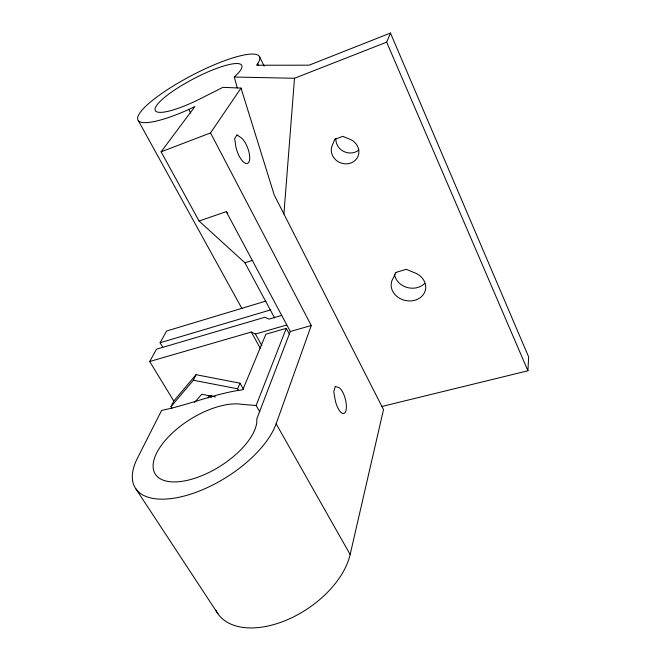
<?xml version="1.0" encoding="UTF-8"?>
<svg xmlns="http://www.w3.org/2000/svg" width="661" height="661" viewBox="0 0 661 661"><rect width="100%" height="100%" fill="white"/><g stroke="black" fill="none" stroke-linecap="round" stroke-linejoin="round"><path stroke-width="0.99" d="M381.975 406.457L527.916 370.78L528.651 356.94L390.469 33.05L309.117 65.175L256.551 65.249L257.674 63.596L258.575 65.447M283.9 214.015L294.517 78.271L386.668 42.164L390.469 33.05M215.85 610.252A77.42 46.138 -33.7 0 0 286.073 620.282A77.42 46.138 -33.7 0 0 350.148 554.529L383.504 409.605L274.241 195.028L241.025 88.087L222.922 87.343L199.515 99.15A48.765 10.419 -27.6 0 1 155.872 111.279A48.765 10.419 -27.6 0 1 182.932 84.748L189.914 80.758A48.765 10.419 -27.6 0 1 233.019 63.82A48.765 10.419 -27.6 0 1 237.423 73.966L234.283 77.023L237.266 87.963M289.675 334.673L286.287 328.343L265.904 334.202L242.818 389.742C215.131 393.419 188.996 404.854 161.623 410.39L137.43 458.205A82.608 39.156 -32 0 0 182.775 496.394A82.608 39.156 -32 0 0 276.141 423.792L311.281 325.518L210.537 132.927L241.025 88.087M257.674 63.596A68.562 14.658 -27.6 0 0 186.716 78.138L177.049 83.658A68.562 14.658 -27.6 0 0 137.934 119.98A68.562 14.658 -27.6 0 0 188.806 109.453L194.912 106.553L161.094 151.823L199.093 221.03L226.244 211.644L290.311 331.5L256.799 418.9L256.765 422.792A58.73 27.812 -32 0 1 188.278 480.109A58.73 27.812 -32 0 1 161.119 445.654A58.73 27.812 -32 0 1 242.256 404.392L256.137 405.49L259.699 411.729M256.137 405.49L286.287 328.343M208.207 397.939L208.826 396.369L211.71 395.6M238.613 390.56L237.605 388.808L239.984 383.182L196.028 374.696L173.785 401.02L171.009 406.606L172.05 408.308M171.009 406.606L193.351 380.224L196.028 374.696M173.785 401.02L149.692 361.517L156.525 349.19L264.887 317.247L269.077 319.114L281.768 315.388M162.738 347.141L160.102 342.745L166.605 331.012L265.92 301.069M194.565 402.499L201.688 394.253L215.403 396.939M161.094 151.823L210.537 132.927M199.093 221.03L244.934 262.805L252.642 260.335M160.102 342.745L270.836 309.835M149.692 361.517L251.296 332.037L255.443 334.045L261.896 345.736M255.443 334.045L286.717 325.014M290.311 331.5L311.281 325.518M234.283 77.023L294.517 78.271M193.351 380.224L237.605 388.808M226.244 211.644L227.739 213.073M135.902 488.884L217.923 613.755M239.984 383.182L243.504 389.337M276.141 423.792L350.148 554.529M251.296 332.037L260.269 348.256M138.265 120.542L241.976 308.604M244.934 262.805L274.679 318.048M188.806 109.453L190.732 113.105M259.641 56.854L264.144 66.125M386.668 42.164L527.916 370.78M424.734 283.379A17.087 14.509 12.1 0 1 406.697 287.345A17.087 14.509 12.1 0 1 394.501 274.15M358.824 150.022A13.741 12.534 22.3 0 1 343.513 151.344A13.741 12.534 22.3 0 1 335.937 138.248M211.181 397.616A12.096 9.204 23.4 0 1 210.719 395.922M335.317 386.47L333.772 391.643L334.78 397.616A13.493 5.065 75.7 0 0 342.464 413.348A13.493 5.065 75.7 0 0 345.918 401.673A13.493 5.065 75.7 0 0 337.837 387.247L335.317 386.47M334.772 139.281L332.574 144.643A14.013 12.699 22.3 0 0 339.845 162.54A14.013 12.699 22.3 0 0 358.146 155.988A14.013 12.699 22.3 0 0 348.826 138.827L342.902 136.348L334.772 139.281M396.013 272.39L393.039 278.463A17.409 14.674 12.4 0 0 401.425 299.21A17.409 14.674 12.4 0 0 424.61 292.369A17.409 14.674 12.4 0 0 413.654 272.382L406.333 269.324L396.013 272.39M236.969 134.943L234.663 138.62L235.539 144.445A14.228 5.544 69.8 0 0 244.264 162.631A14.228 5.544 69.8 0 0 249.412 154.302A14.228 5.544 69.8 0 0 240.117 137.05L236.969 134.943"/></g></svg>
